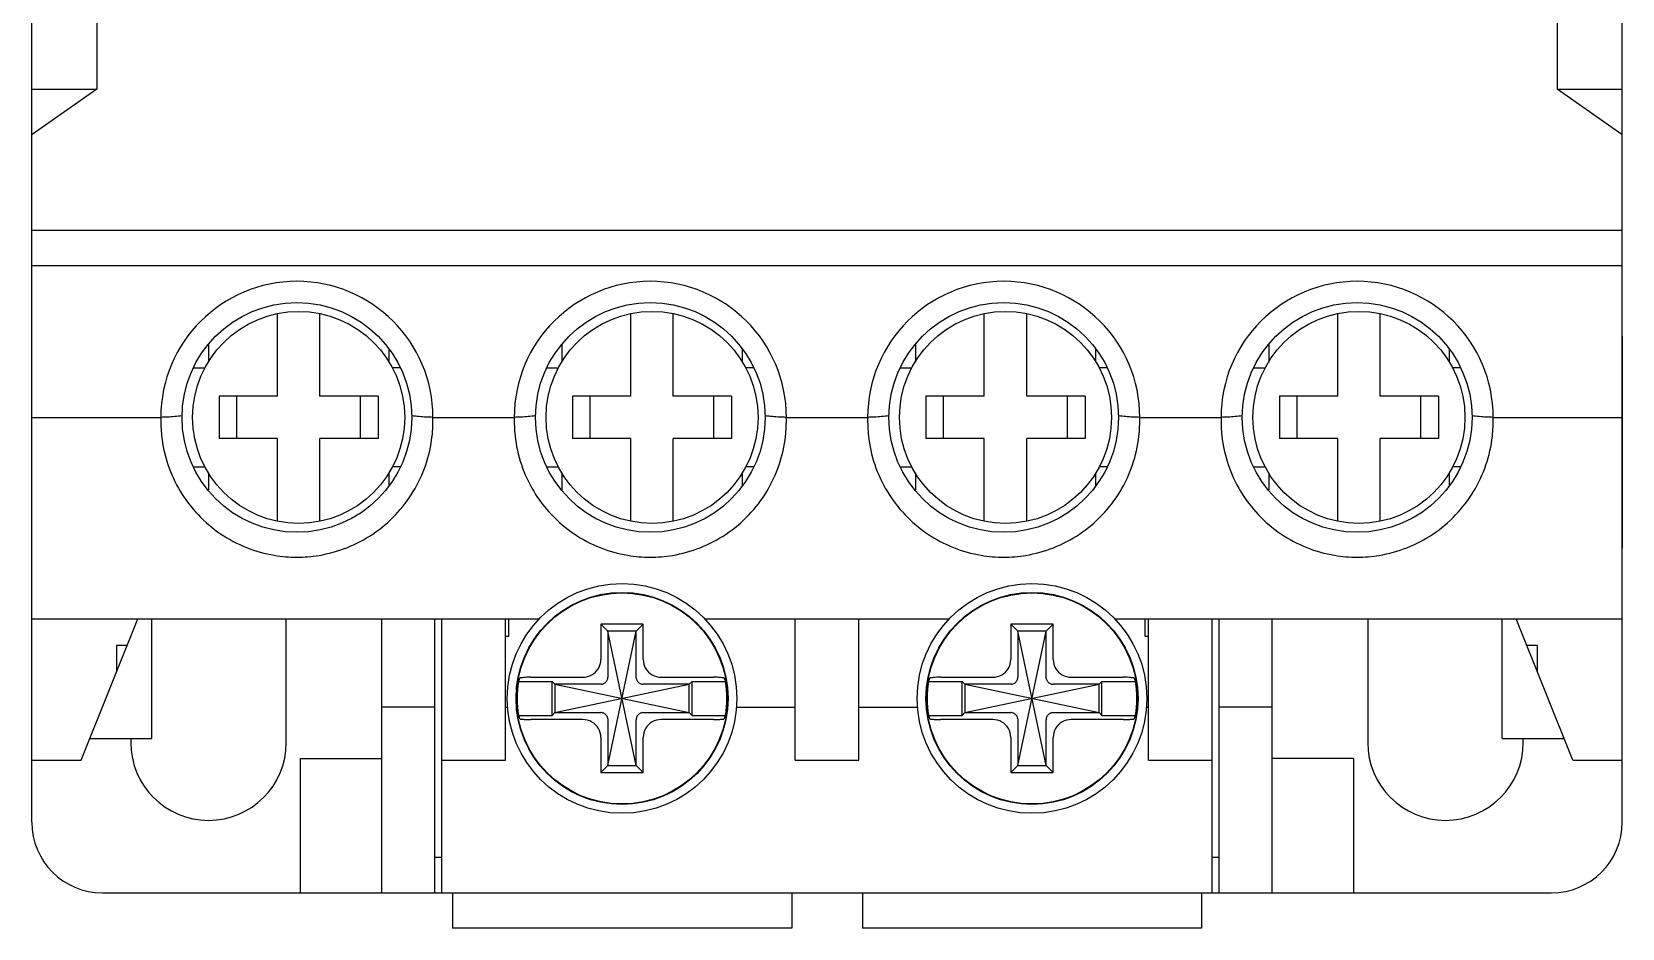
# Model space of a CAD drawing. Header units: millimetres. Extents: x -2525 to -2220, y -734 to -658.
# Drawn here: x -2525.47 to -2480.47, y -733.06 to -707.71 of the extents above; entities that cross this region are included whole.
import ezdxf

# ---------------------------------------------------------------- set-up
doc = ezdxf.new("R2010")
doc.units = ezdxf.units.MM

msp = doc.modelspace()

# ---------------------------------------------------------------- linework, layer by layer
at = {"linetype": 'Continuous'}
for p, q in [((-2525.473, -730.064), (-2525.473, -660.564)), ((-2480.473, -730.064), (-2480.473, -660.564)), ((-2525.473, -709.324), (-2523.635, -709.324)), ((-2523.635, -709.324), (-2525.459, -710.614)), ((-2482.312, -709.324), (-2480.473, -709.324)), ((-2480.488, -710.614), (-2482.312, -709.324)), ((-2525.473, -710.614), (-2525.459, -710.614)), ((-2480.488, -710.614), (-2480.473, -710.614)), ((-2525.473, -713.314), (-2480.473, -713.314)), ((-2525.473, -714.314), (-2480.473, -714.314)), ((-2518.523, -718.014), (-2518.523, -715.674)), ((-2517.323, -718.014), (-2517.323, -715.674)), ((-2508.523, -718.014), (-2508.523, -715.674)), ((-2507.323, -718.014), (-2507.323, -715.674)), ((-2498.523, -718.014), (-2498.523, -715.674)), ((-2497.323, -718.014), (-2497.323, -715.674)), ((-2488.523, -718.014), (-2488.523, -715.674)), ((-2487.323, -718.014), (-2487.323, -715.674)), ((-2520.473, -716.561), (-2520.473, -717.049)), ((-2515.373, -716.681), (-2515.373, -717.049)), ((-2510.473, -716.561), (-2510.473, -717.049)), ((-2505.373, -716.681), (-2505.373, -717.049)), ((-2500.473, -716.561), (-2500.473, -717.049)), ((-2495.373, -716.681), (-2495.373, -717.049)), ((-2490.473, -716.561), (-2490.473, -717.049)), ((-2485.373, -716.681), (-2485.373, -717.049)), ((-2520.895, -717.214), (-2520.573, -717.214)), ((-2515.052, -717.214), (-2515.274, -717.214)), ((-2510.895, -717.214), (-2510.573, -717.214)), ((-2505.052, -717.214), (-2505.274, -717.214)), ((-2500.895, -717.214), (-2500.573, -717.214)), ((-2495.052, -717.214), (-2495.274, -717.214)), ((-2490.895, -717.214), (-2490.573, -717.214)), ((-2485.052, -717.214), (-2485.274, -717.214)), ((-2518.523, -718.014), (-2520.173, -718.014)), ((-2520.173, -718.014), (-2520.173, -719.214)), ((-2519.673, -719.214), (-2519.673, -718.014)), ((-2515.673, -718.014), (-2517.323, -718.014)), ((-2516.173, -719.214), (-2516.173, -718.014)), ((-2515.673, -718.014), (-2515.673, -719.214)), ((-2508.523, -718.014), (-2510.173, -718.014)), ((-2510.173, -718.014), (-2510.173, -719.214)), ((-2509.673, -719.214), (-2509.673, -718.014)), ((-2505.673, -718.014), (-2507.323, -718.014)), ((-2506.173, -719.214), (-2506.173, -718.014)), ((-2505.673, -718.014), (-2505.673, -719.214)), ((-2498.523, -718.014), (-2500.173, -718.014)), ((-2500.173, -718.014), (-2500.173, -719.214)), ((-2499.673, -719.214), (-2499.673, -718.014)), ((-2495.673, -718.014), (-2497.323, -718.014)), ((-2496.173, -719.214), (-2496.173, -718.014)), ((-2495.673, -718.014), (-2495.673, -719.214)), ((-2488.523, -718.014), (-2490.173, -718.014)), ((-2490.173, -718.014), (-2490.173, -719.214)), ((-2489.673, -719.214), (-2489.673, -718.014)), ((-2485.673, -718.014), (-2487.323, -718.014)), ((-2486.173, -719.214), (-2486.173, -718.014)), ((-2485.673, -718.014), (-2485.673, -719.214)), ((-2525.473, -718.614), (-2521.823, -718.614)), ((-2514.123, -718.614), (-2511.823, -718.614)), ((-2504.123, -718.614), (-2501.823, -718.614)), ((-2494.123, -718.614), (-2491.823, -718.614)), ((-2484.123, -718.614), (-2480.473, -718.614)), ((-2518.523, -719.214), (-2520.173, -719.214)), ((-2518.523, -721.553), (-2518.523, -719.214)), ((-2515.673, -719.214), (-2517.323, -719.214)), ((-2517.323, -721.553), (-2517.323, -719.214)), ((-2508.523, -719.214), (-2510.173, -719.214)), ((-2508.523, -721.553), (-2508.523, -719.214)), ((-2505.673, -719.214), (-2507.323, -719.214)), ((-2507.323, -721.553), (-2507.323, -719.214)), ((-2498.523, -719.214), (-2500.173, -719.214)), ((-2498.523, -721.553), (-2498.523, -719.214)), ((-2495.673, -719.214), (-2497.323, -719.214)), ((-2497.323, -721.553), (-2497.323, -719.214)), ((-2488.523, -719.214), (-2490.173, -719.214)), ((-2488.523, -721.553), (-2488.523, -719.214)), ((-2485.673, -719.214), (-2487.323, -719.214)), ((-2487.323, -721.553), (-2487.323, -719.214)), ((-2520.891, -720.014), (-2520.573, -720.014)), ((-2520.473, -720.178), (-2520.473, -720.665)), ((-2515.373, -720.178), (-2515.373, -720.543)), ((-2515.055, -720.014), (-2515.274, -720.014)), ((-2510.891, -720.014), (-2510.573, -720.014)), ((-2510.473, -720.178), (-2510.473, -720.665)), ((-2505.373, -720.178), (-2505.373, -720.543)), ((-2505.055, -720.014), (-2505.274, -720.014)), ((-2500.891, -720.014), (-2500.573, -720.014)), ((-2500.473, -720.178), (-2500.473, -720.665)), ((-2495.373, -720.178), (-2495.373, -720.543)), ((-2495.055, -720.014), (-2495.274, -720.014)), ((-2490.891, -720.014), (-2490.573, -720.014)), ((-2490.473, -720.178), (-2490.473, -720.665)), ((-2485.373, -720.178), (-2485.373, -720.543)), ((-2485.055, -720.014), (-2485.274, -720.014)), ((-2525.473, -724.314), (-2511.119, -724.314)), ((-2524.073, -728.314), (-2522.473, -724.314)), ((-2522.073, -727.7), (-2522.073, -724.314)), ((-2518.273, -727.814), (-2518.273, -724.314)), ((-2515.573, -732.064), (-2515.573, -724.314)), ((-2514.073, -732.064), (-2514.073, -724.314)), ((-2513.873, -732.064), (-2513.873, -724.314)), ((-2512.073, -728.314), (-2512.073, -724.314)), ((-2511.973, -724.814), (-2511.973, -724.314)), ((-2508.173, -724.464), (-2509.373, -724.464)), ((-2509.173, -724.664), (-2509.373, -724.464)), ((-2509.373, -724.464), (-2509.373, -725.459)), ((-2508.373, -724.664), (-2508.173, -724.464)), ((-2508.173, -725.459), (-2508.173, -724.464)), ((-2506.428, -724.314), (-2499.519, -724.314)), ((-2503.873, -728.314), (-2503.873, -724.314)), ((-2502.073, -728.314), (-2502.073, -724.314)), ((-2496.573, -724.464), (-2497.773, -724.464)), ((-2497.573, -724.664), (-2497.773, -724.464)), ((-2497.773, -724.464), (-2497.773, -725.459)), ((-2496.773, -724.664), (-2496.573, -724.464)), ((-2496.573, -725.459), (-2496.573, -724.464)), ((-2494.828, -724.314), (-2480.473, -724.314)), ((-2493.973, -724.814), (-2493.973, -724.314)), ((-2493.873, -728.314), (-2493.873, -724.314)), ((-2492.073, -732.064), (-2492.073, -724.314)), ((-2491.873, -732.064), (-2491.873, -724.314)), ((-2490.373, -732.064), (-2490.373, -724.314)), ((-2487.673, -724.314), (-2487.673, -727.814)), ((-2483.873, -727.7), (-2483.873, -724.314)), ((-2481.873, -728.314), (-2483.473, -724.314)), ((-2511.973, -724.814), (-2512.073, -724.814)), ((-2508.373, -724.664), (-2509.173, -724.664)), ((-2508.373, -728.464), (-2509.173, -724.664)), ((-2509.173, -724.664), (-2509.173, -725.962)), ((-2509.173, -728.464), (-2508.373, -724.664)), ((-2508.373, -725.962), (-2508.373, -724.664)), ((-2496.773, -724.664), (-2497.573, -724.664)), ((-2496.773, -728.464), (-2497.573, -724.664)), ((-2497.573, -724.664), (-2497.573, -725.962)), ((-2497.573, -728.464), (-2496.773, -724.664)), ((-2496.773, -725.962), (-2496.773, -724.664)), ((-2493.873, -724.814), (-2493.973, -724.814)), ((-2522.773, -725.064), (-2523.073, -725.064)), ((-2523.073, -725.064), (-2523.073, -725.814)), ((-2482.873, -725.064), (-2483.173, -725.064)), ((-2482.873, -725.814), (-2482.873, -725.064)), ((-2511.703, -726.084), (-2510.753, -726.084)), ((-2511.357, -725.964), (-2509.878, -725.964)), ((-2510.673, -726.164), (-2510.753, -726.084)), ((-2510.753, -727.044), (-2510.753, -726.084)), ((-2509.375, -726.164), (-2510.673, -726.164)), ((-2510.673, -726.164), (-2506.873, -726.964)), ((-2510.673, -726.964), (-2506.873, -726.164)), ((-2510.673, -726.164), (-2510.673, -726.964)), ((-2506.873, -726.164), (-2508.171, -726.164)), ((-2507.668, -725.964), (-2506.189, -725.964)), ((-2506.873, -726.164), (-2506.793, -726.084)), ((-2506.873, -726.964), (-2506.873, -726.164)), ((-2506.793, -726.084), (-2505.844, -726.084)), ((-2506.793, -727.044), (-2506.793, -726.084)), ((-2500.103, -726.084), (-2499.153, -726.084)), ((-2499.757, -725.964), (-2498.278, -725.964)), ((-2499.073, -726.164), (-2499.153, -726.084)), ((-2499.153, -727.044), (-2499.153, -726.084)), ((-2499.073, -726.964), (-2495.273, -726.164)), ((-2497.775, -726.164), (-2499.073, -726.164)), ((-2499.073, -726.164), (-2495.273, -726.964)), ((-2499.073, -726.164), (-2499.073, -726.964)), ((-2495.273, -726.164), (-2496.571, -726.164)), ((-2496.068, -725.964), (-2494.589, -725.964)), ((-2495.273, -726.164), (-2495.193, -726.084)), ((-2495.273, -726.964), (-2495.273, -726.164)), ((-2495.193, -726.084), (-2494.244, -726.084)), ((-2495.193, -727.044), (-2495.193, -726.084)), ((-2514.073, -726.814), (-2515.573, -726.814)), ((-2512.073, -726.814), (-2512.014, -726.814)), ((-2511.703, -727.044), (-2510.753, -727.044)), ((-2509.878, -727.164), (-2511.357, -727.164)), ((-2510.673, -726.964), (-2510.753, -727.044)), ((-2510.673, -726.964), (-2509.375, -726.964)), ((-2509.173, -727.166), (-2509.173, -728.464)), ((-2508.373, -728.464), (-2508.373, -727.166)), ((-2508.171, -726.964), (-2506.873, -726.964)), ((-2506.189, -727.164), (-2507.668, -727.164)), ((-2506.873, -726.964), (-2506.793, -727.044)), ((-2506.793, -727.044), (-2505.844, -727.044)), ((-2505.533, -726.814), (-2503.873, -726.814)), ((-2502.073, -726.814), (-2500.414, -726.814)), ((-2500.103, -727.044), (-2499.153, -727.044)), ((-2498.278, -727.164), (-2499.757, -727.164)), ((-2499.073, -726.964), (-2499.153, -727.044)), ((-2499.073, -726.964), (-2497.775, -726.964)), ((-2497.573, -727.166), (-2497.573, -728.464)), ((-2496.773, -728.464), (-2496.773, -727.166)), ((-2496.571, -726.964), (-2495.273, -726.964)), ((-2494.589, -727.164), (-2496.068, -727.164)), ((-2495.273, -726.964), (-2495.193, -727.044)), ((-2495.193, -727.044), (-2494.244, -727.044)), ((-2493.933, -726.814), (-2493.873, -726.814)), ((-2490.373, -726.814), (-2491.873, -726.814)), ((-2523.827, -727.7), (-2522.073, -727.7)), ((-2522.673, -727.7), (-2522.673, -727.814)), ((-2509.373, -727.669), (-2509.373, -728.664)), ((-2508.173, -728.664), (-2508.173, -727.669)), ((-2497.773, -727.669), (-2497.773, -728.664)), ((-2496.573, -728.664), (-2496.573, -727.669)), ((-2483.873, -727.7), (-2482.12, -727.7)), ((-2483.273, -727.814), (-2483.273, -727.7)), ((-2525.473, -728.314), (-2524.073, -728.314)), ((-2517.873, -728.264), (-2515.573, -728.264)), ((-2517.873, -732.064), (-2517.873, -728.264)), ((-2513.873, -728.314), (-2512.073, -728.314)), ((-2509.173, -728.464), (-2509.373, -728.664)), ((-2509.173, -728.464), (-2508.373, -728.464)), ((-2508.373, -728.464), (-2508.173, -728.664)), ((-2503.873, -728.314), (-2502.073, -728.314)), ((-2497.573, -728.464), (-2497.773, -728.664)), ((-2497.573, -728.464), (-2496.773, -728.464)), ((-2496.773, -728.464), (-2496.573, -728.664)), ((-2493.873, -728.314), (-2492.073, -728.314)), ((-2488.073, -728.264), (-2490.373, -728.264)), ((-2488.073, -728.264), (-2488.073, -732.064)), ((-2481.873, -728.314), (-2480.473, -728.314)), ((-2509.373, -728.664), (-2508.173, -728.664)), ((-2497.773, -728.664), (-2496.573, -728.664)), ((-2513.873, -731.064), (-2514.073, -731.064)), ((-2491.873, -731.064), (-2492.073, -731.064)), ((-2523.473, -732.064), (-2482.473, -732.064)), ((-2513.573, -732.064), (-2513.573, -733.064)), ((-2503.973, -732.064), (-2503.973, -733.064)), ((-2501.973, -732.064), (-2501.973, -733.064)), ((-2492.373, -732.064), (-2492.373, -733.064)), ((-2503.973, -733.064), (-2513.573, -733.064)), ((-2492.373, -733.064), (-2501.973, -733.064))]:
    msp.add_line(p, q, dxfattribs=at)
at = {"color": 7, "linetype": 'Continuous'}
for p, q in [((-2480.473, -710.314), (-2480.473, -680.314)), ((-2523.635, -705.414), (-2523.635, -709.324)), ((-2482.312, -705.414), (-2482.312, -709.324)), ((-2480.473, -711.314), (-2480.473, -710.314)), ((-2480.473, -716.314), (-2480.473, -711.314)), ((-2480.473, -716.314), (-2480.473, -722.314)), ((-2480.473, -725.814), (-2480.473, -722.314)), ((-2480.473, -726.114), (-2480.473, -725.814)), ((-2480.473, -726.814), (-2480.473, -726.114))]:
    msp.add_line(p, q, dxfattribs=at)
at = {"linetype": 'Continuous'}
for centre, radius in [((-2517.973, -718.614), 3.25), ((-2507.973, -718.614), 3.25), ((-2497.973, -718.614), 3.25), ((-2487.973, -718.614), 3.25), ((-2517.923, -718.614), 3), ((-2507.923, -718.614), 3), ((-2497.923, -718.614), 3), ((-2487.923, -718.614), 3), ((-2508.773, -726.564), 3.25), ((-2508.773, -726.564), 3), ((-2508.773, -726.564), 2.986), ((-2497.173, -726.564), 3.25), ((-2497.173, -726.564), 3), ((-2497.173, -726.564), 2.986)]:
    msp.add_circle(centre, radius, dxfattribs=at)
for centre, radius, start, end in [((-2517.973, -718.614), 3.85, 0, 180), ((-2507.973, -718.614), 3.85, 0, 180), ((-2497.973, -718.614), 3.85, 0, 180), ((-2487.973, -718.614), 3.85, 0, 180), ((-2508.773, -726.564), 2.969, 170.6948, 189.3052), ((-2508.773, -726.564), 2.969, 350.6948, 9.3052), ((-2497.173, -726.564), 2.969, 170.6948, 189.3052), ((-2497.173, -726.564), 2.969, 350.6948, 9.3052), ((-2520.473, -727.814), 2.2, 180, 0), ((-2485.473, -727.814), 2.2, 180, 0), ((-2523.473, -730.064), 2, 180, 270), ((-2482.473, -730.064), 2, 270, 0)]:
    msp.add_arc(centre, radius, start, end, dxfattribs=at)
for points, knots in [([(-2521.822, -718.614), (-2521.824, -718.7), (-2521.823, -718.873), (-2521.79, -719.324), (-2521.651, -719.956), (-2521.298, -720.718), (-2520.79, -721.387), (-2520.149, -721.931), (-2519.412, -722.321), (-2518.672, -722.527), (-2518.187, -722.568), (-2517.973, -722.568)], [0, 0, 0, 0, 0.259515, 0.518792, 1.354364, 2.184854, 3.018045, 3.856045, 4.687633, 5.500085, 6.141241, 6.141241, 6.141241, 6.141241]), ([(-2521.223, -718.569), (-2521.292, -718.576), (-2521.427, -718.588), (-2521.626, -718.61), (-2521.759, -718.609), (-2521.823, -718.614)], [0, 0, 0, 0, 0.2065632, 0.4071657, 0.602116, 0.602116, 0.602116, 0.602116]), ([(-2517.973, -722.568), (-2517.764, -722.568), (-2517.282, -722.528), (-2516.546, -722.325), (-2515.808, -721.938), (-2515.165, -721.396), (-2514.655, -720.728), (-2514.3, -719.968), (-2514.158, -719.334), (-2514.124, -718.879), (-2514.123, -718.702), (-2514.125, -718.614)], [0, 0, 0, 0, 0.629311, 1.441717, 2.273262, 3.111221, 3.944368, 4.774815, 5.610361, 5.875698, 6.141277, 6.141277, 6.141277, 6.141277]), ([(-2514.123, -718.614), (-2514.188, -718.609), (-2514.32, -718.61), (-2514.52, -718.588), (-2514.655, -718.576), (-2514.724, -718.569)], [0, 0, 0, 0, 0.194646, 0.3953143, 0.6021111, 0.6021111, 0.6021111, 0.6021111]), ([(-2511.822, -718.614), (-2511.824, -718.7), (-2511.823, -718.873), (-2511.79, -719.324), (-2511.651, -719.956), (-2511.298, -720.718), (-2510.79, -721.387), (-2510.149, -721.931), (-2509.412, -722.321), (-2508.672, -722.527), (-2508.187, -722.568), (-2507.973, -722.568)], [0, 0, 0, 0, 0.259515, 0.518792, 1.354364, 2.184854, 3.018045, 3.856045, 4.687633, 5.500085, 6.141241, 6.141241, 6.141241, 6.141241]), ([(-2511.223, -718.569), (-2511.292, -718.576), (-2511.427, -718.588), (-2511.626, -718.61), (-2511.759, -718.609), (-2511.823, -718.614)], [0, 0, 0, 0, 0.2065632, 0.4071657, 0.602116, 0.602116, 0.602116, 0.602116]), ([(-2507.973, -722.568), (-2507.764, -722.568), (-2507.282, -722.528), (-2506.546, -722.325), (-2505.808, -721.938), (-2505.165, -721.396), (-2504.655, -720.728), (-2504.3, -719.968), (-2504.158, -719.334), (-2504.124, -718.879), (-2504.123, -718.702), (-2504.125, -718.614)], [0, 0, 0, 0, 0.629311, 1.441717, 2.273262, 3.111221, 3.944368, 4.774815, 5.610361, 5.875698, 6.141277, 6.141277, 6.141277, 6.141277]), ([(-2504.123, -718.614), (-2504.188, -718.609), (-2504.32, -718.61), (-2504.52, -718.588), (-2504.655, -718.576), (-2504.724, -718.569)], [0, 0, 0, 0, 0.194646, 0.3953143, 0.6021111, 0.6021111, 0.6021111, 0.6021111]), ([(-2501.822, -718.614), (-2501.824, -718.7), (-2501.823, -718.873), (-2501.79, -719.324), (-2501.651, -719.956), (-2501.298, -720.718), (-2500.79, -721.387), (-2500.149, -721.931), (-2499.412, -722.321), (-2498.672, -722.527), (-2498.187, -722.568), (-2497.973, -722.568)], [0, 0, 0, 0, 0.259515, 0.518792, 1.354364, 2.184854, 3.018045, 3.856045, 4.687633, 5.500085, 6.141241, 6.141241, 6.141241, 6.141241]), ([(-2501.223, -718.569), (-2501.292, -718.576), (-2501.427, -718.588), (-2501.626, -718.61), (-2501.759, -718.609), (-2501.823, -718.614)], [0, 0, 0, 0, 0.2065632, 0.4071657, 0.602116, 0.602116, 0.602116, 0.602116]), ([(-2497.973, -722.568), (-2497.764, -722.568), (-2497.282, -722.528), (-2496.546, -722.325), (-2495.808, -721.938), (-2495.165, -721.396), (-2494.655, -720.728), (-2494.3, -719.968), (-2494.158, -719.334), (-2494.124, -718.879), (-2494.123, -718.702), (-2494.125, -718.614)], [0, 0, 0, 0, 0.629311, 1.441717, 2.273262, 3.111221, 3.944368, 4.774815, 5.610361, 5.875698, 6.141277, 6.141277, 6.141277, 6.141277]), ([(-2494.123, -718.614), (-2494.188, -718.609), (-2494.32, -718.61), (-2494.52, -718.588), (-2494.655, -718.576), (-2494.724, -718.569)], [0, 0, 0, 0, 0.194646, 0.3953143, 0.6021111, 0.6021111, 0.6021111, 0.6021111]), ([(-2491.822, -718.614), (-2491.824, -718.7), (-2491.823, -718.873), (-2491.79, -719.324), (-2491.651, -719.956), (-2491.298, -720.718), (-2490.79, -721.387), (-2490.149, -721.931), (-2489.412, -722.321), (-2488.672, -722.527), (-2488.187, -722.568), (-2487.973, -722.568)], [0, 0, 0, 0, 0.259515, 0.518792, 1.354364, 2.184854, 3.018045, 3.856045, 4.687633, 5.500085, 6.141241, 6.141241, 6.141241, 6.141241]), ([(-2491.223, -718.569), (-2491.292, -718.576), (-2491.427, -718.588), (-2491.626, -718.61), (-2491.759, -718.609), (-2491.823, -718.614)], [0, 0, 0, 0, 0.2065632, 0.4071657, 0.602116, 0.602116, 0.602116, 0.602116]), ([(-2487.973, -722.568), (-2487.764, -722.568), (-2487.282, -722.528), (-2486.546, -722.325), (-2485.808, -721.938), (-2485.165, -721.396), (-2484.655, -720.728), (-2484.3, -719.968), (-2484.158, -719.334), (-2484.124, -718.879), (-2484.123, -718.702), (-2484.125, -718.614)], [0, 0, 0, 0, 0.629311, 1.441717, 2.273262, 3.111221, 3.944368, 4.774815, 5.610361, 5.875698, 6.141277, 6.141277, 6.141277, 6.141277]), ([(-2484.123, -718.614), (-2484.188, -718.609), (-2484.32, -718.61), (-2484.52, -718.588), (-2484.655, -718.576), (-2484.724, -718.569)], [0, 0, 0, 0, 0.194646, 0.3953143, 0.6021111, 0.6021111, 0.6021111, 0.6021111]), ([(-2509.878, -725.964), (-2509.791, -725.964), (-2509.613, -725.919), (-2509.418, -725.725), (-2509.373, -725.547), (-2509.373, -725.459)], [0, 0, 0, 0, 0.2631051, 0.5226062, 0.7862191, 0.7862191, 0.7862191, 0.7862191]), ([(-2508.173, -725.459), (-2508.173, -725.546), (-2508.128, -725.725), (-2507.935, -725.919), (-2507.756, -725.964), (-2507.668, -725.964)], [0, 0, 0, 0, 0.2631621, 0.5225616, 0.7862192, 0.7862192, 0.7862192, 0.7862192]), ([(-2498.278, -725.964), (-2498.191, -725.964), (-2498.013, -725.919), (-2497.818, -725.725), (-2497.773, -725.547), (-2497.773, -725.459)], [0, 0, 0, 0, 0.2631051, 0.5226062, 0.7862191, 0.7862191, 0.7862191, 0.7862191]), ([(-2496.573, -725.459), (-2496.573, -725.546), (-2496.528, -725.725), (-2496.335, -725.919), (-2496.156, -725.964), (-2496.068, -725.964)], [0, 0, 0, 0, 0.2631621, 0.5225616, 0.7862192, 0.7862192, 0.7862192, 0.7862192]), ([(-2511.671, -725.993), (-2511.674, -726.003), (-2511.682, -726.023), (-2511.692, -726.053), (-2511.699, -726.074), (-2511.703, -726.084)], [0, 0, 0, 0, 0.03206305, 0.06410962, 0.09614328, 0.09614328, 0.09614328, 0.09614328]), ([(-2511.357, -725.964), (-2511.409, -725.964), (-2511.503, -725.963), (-2511.594, -725.98), (-2511.665, -725.978), (-2511.671, -725.993)], [0, 0, 0, 0, 0.1532713, 0.2685235, 0.3159476, 0.3159476, 0.3159476, 0.3159476]), ([(-2509.351, -726.162), (-2509.354, -726.162), (-2509.359, -726.163), (-2509.367, -726.164), (-2509.373, -726.164), (-2509.375, -726.164)], [0, 0, 0, 0, 0.00795589, 0.01605689, 0.02427723, 0.02427723, 0.02427723, 0.02427723]), ([(-2509.351, -726.162), (-2509.322, -726.158), (-2509.265, -726.136), (-2509.201, -726.072), (-2509.179, -726.015), (-2509.175, -725.986)], [0, 0, 0, 0, 0.0874412, 0.1770622, 0.2645034, 0.2645034, 0.2645034, 0.2645034]), ([(-2509.175, -725.986), (-2509.175, -725.983), (-2509.174, -725.978), (-2509.174, -725.97), (-2509.173, -725.964), (-2509.173, -725.962)], [0, 0, 0, 0, 0.00795589, 0.01605689, 0.02427723, 0.02427723, 0.02427723, 0.02427723]), ([(-2508.372, -725.986), (-2508.372, -725.983), (-2508.373, -725.978), (-2508.373, -725.97), (-2508.373, -725.964), (-2508.373, -725.962)], [0, 0, 0, 0, 0.00795589, 0.01605689, 0.02427723, 0.02427723, 0.02427723, 0.02427723]), ([(-2508.372, -725.986), (-2508.368, -726.015), (-2508.346, -726.072), (-2508.282, -726.136), (-2508.224, -726.158), (-2508.196, -726.162)], [0, 0, 0, 0, 0.0874412, 0.1770622, 0.2645034, 0.2645034, 0.2645034, 0.2645034]), ([(-2508.196, -726.162), (-2508.193, -726.162), (-2508.188, -726.163), (-2508.18, -726.164), (-2508.174, -726.164), (-2508.171, -726.164)], [0, 0, 0, 0, 0.00795589, 0.01605689, 0.02427723, 0.02427723, 0.02427723, 0.02427723]), ([(-2505.876, -725.993), (-2505.882, -725.978), (-2505.953, -725.98), (-2506.044, -725.963), (-2506.138, -725.964), (-2506.189, -725.964)], [0, 0, 0, 0, 0.0474242, 0.1626764, 0.3159476, 0.3159476, 0.3159476, 0.3159476]), ([(-2505.844, -726.084), (-2505.847, -726.074), (-2505.854, -726.053), (-2505.865, -726.023), (-2505.872, -726.003), (-2505.876, -725.993)], [0, 0, 0, 0, 0.03203366, 0.06408023, 0.09614328, 0.09614328, 0.09614328, 0.09614328]), ([(-2500.071, -725.993), (-2500.074, -726.003), (-2500.082, -726.023), (-2500.092, -726.053), (-2500.099, -726.074), (-2500.103, -726.084)], [0, 0, 0, 0, 0.03206305, 0.06410962, 0.09614328, 0.09614328, 0.09614328, 0.09614328]), ([(-2499.757, -725.964), (-2499.809, -725.964), (-2499.903, -725.963), (-2499.994, -725.98), (-2500.065, -725.978), (-2500.071, -725.993)], [0, 0, 0, 0, 0.1532713, 0.2685235, 0.3159476, 0.3159476, 0.3159476, 0.3159476]), ([(-2497.751, -726.162), (-2497.754, -726.162), (-2497.759, -726.163), (-2497.767, -726.164), (-2497.773, -726.164), (-2497.775, -726.164)], [0, 0, 0, 0, 0.00795589, 0.01605689, 0.02427723, 0.02427723, 0.02427723, 0.02427723]), ([(-2497.751, -726.162), (-2497.722, -726.158), (-2497.665, -726.136), (-2497.601, -726.072), (-2497.579, -726.015), (-2497.575, -725.986)], [0, 0, 0, 0, 0.0874412, 0.1770622, 0.2645034, 0.2645034, 0.2645034, 0.2645034]), ([(-2497.575, -725.986), (-2497.575, -725.983), (-2497.574, -725.978), (-2497.574, -725.97), (-2497.573, -725.964), (-2497.573, -725.962)], [0, 0, 0, 0, 0.00795589, 0.01605689, 0.02427723, 0.02427723, 0.02427723, 0.02427723]), ([(-2496.772, -725.986), (-2496.772, -725.983), (-2496.773, -725.978), (-2496.773, -725.97), (-2496.773, -725.964), (-2496.773, -725.962)], [0, 0, 0, 0, 0.00795589, 0.01605689, 0.02427723, 0.02427723, 0.02427723, 0.02427723]), ([(-2496.772, -725.986), (-2496.768, -726.015), (-2496.746, -726.072), (-2496.682, -726.136), (-2496.624, -726.158), (-2496.596, -726.162)], [0, 0, 0, 0, 0.0874412, 0.1770622, 0.2645034, 0.2645034, 0.2645034, 0.2645034]), ([(-2496.596, -726.162), (-2496.593, -726.162), (-2496.588, -726.163), (-2496.58, -726.164), (-2496.574, -726.164), (-2496.571, -726.164)], [0, 0, 0, 0, 0.00795589, 0.01605689, 0.02427723, 0.02427723, 0.02427723, 0.02427723]), ([(-2494.276, -725.993), (-2494.282, -725.978), (-2494.353, -725.98), (-2494.444, -725.963), (-2494.538, -725.964), (-2494.589, -725.964)], [0, 0, 0, 0, 0.0474242, 0.1626764, 0.3159476, 0.3159476, 0.3159476, 0.3159476]), ([(-2494.244, -726.084), (-2494.247, -726.074), (-2494.254, -726.053), (-2494.265, -726.023), (-2494.272, -726.003), (-2494.276, -725.993)], [0, 0, 0, 0, 0.03203366, 0.06408023, 0.09614328, 0.09614328, 0.09614328, 0.09614328]), ([(-2511.703, -727.044), (-2511.699, -727.054), (-2511.692, -727.074), (-2511.682, -727.104), (-2511.674, -727.124), (-2511.671, -727.134)], [0, 0, 0, 0, 0.03203366, 0.06408023, 0.09614328, 0.09614328, 0.09614328, 0.09614328]), ([(-2511.671, -727.134), (-2511.665, -727.149), (-2511.594, -727.147), (-2511.503, -727.165), (-2511.409, -727.164), (-2511.357, -727.164)], [0, 0, 0, 0, 0.0474242, 0.1626764, 0.3159476, 0.3159476, 0.3159476, 0.3159476]), ([(-2509.373, -727.669), (-2509.373, -727.581), (-2509.418, -727.403), (-2509.612, -727.209), (-2509.79, -727.164), (-2509.878, -727.164)], [0, 0, 0, 0, 0.2631621, 0.5225616, 0.7862192, 0.7862192, 0.7862192, 0.7862192]), ([(-2509.351, -726.965), (-2509.354, -726.965), (-2509.359, -726.964), (-2509.367, -726.964), (-2509.373, -726.964), (-2509.375, -726.964)], [0, 0, 0, 0, 0.00795589, 0.01605689, 0.02427723, 0.02427723, 0.02427723, 0.02427723]), ([(-2509.175, -727.141), (-2509.179, -727.113), (-2509.201, -727.055), (-2509.265, -726.992), (-2509.322, -726.969), (-2509.351, -726.965)], [0, 0, 0, 0, 0.0874412, 0.1770622, 0.2645034, 0.2645034, 0.2645034, 0.2645034]), ([(-2509.175, -727.141), (-2509.175, -727.144), (-2509.174, -727.149), (-2509.174, -727.157), (-2509.173, -727.163), (-2509.173, -727.166)], [0, 0, 0, 0, 0.00795589, 0.01605689, 0.02427723, 0.02427723, 0.02427723, 0.02427723]), ([(-2508.372, -727.141), (-2508.372, -727.144), (-2508.373, -727.149), (-2508.373, -727.157), (-2508.373, -727.163), (-2508.373, -727.166)], [0, 0, 0, 0, 0.00795589, 0.01605689, 0.02427723, 0.02427723, 0.02427723, 0.02427723]), ([(-2508.196, -726.965), (-2508.224, -726.969), (-2508.282, -726.992), (-2508.346, -727.055), (-2508.368, -727.113), (-2508.372, -727.141)], [0, 0, 0, 0, 0.0874412, 0.1770622, 0.2645034, 0.2645034, 0.2645034, 0.2645034]), ([(-2508.196, -726.965), (-2508.193, -726.965), (-2508.188, -726.964), (-2508.18, -726.964), (-2508.174, -726.964), (-2508.171, -726.964)], [0, 0, 0, 0, 0.00795589, 0.01605689, 0.02427723, 0.02427723, 0.02427723, 0.02427723]), ([(-2507.668, -727.164), (-2507.756, -727.164), (-2507.934, -727.209), (-2508.128, -727.402), (-2508.173, -727.581), (-2508.173, -727.669)], [0, 0, 0, 0, 0.2632141, 0.522521, 0.7862193, 0.7862193, 0.7862193, 0.7862193]), ([(-2506.189, -727.164), (-2506.138, -727.164), (-2506.044, -727.165), (-2505.953, -727.147), (-2505.882, -727.149), (-2505.876, -727.134)], [0, 0, 0, 0, 0.1532713, 0.2685235, 0.3159476, 0.3159476, 0.3159476, 0.3159476]), ([(-2505.876, -727.134), (-2505.872, -727.124), (-2505.865, -727.104), (-2505.854, -727.074), (-2505.847, -727.054), (-2505.844, -727.044)], [0, 0, 0, 0, 0.03206305, 0.06410962, 0.09614328, 0.09614328, 0.09614328, 0.09614328]), ([(-2500.103, -727.044), (-2500.099, -727.054), (-2500.092, -727.074), (-2500.082, -727.104), (-2500.074, -727.124), (-2500.071, -727.134)], [0, 0, 0, 0, 0.03203366, 0.06408023, 0.09614328, 0.09614328, 0.09614328, 0.09614328]), ([(-2500.071, -727.134), (-2500.065, -727.149), (-2499.994, -727.147), (-2499.903, -727.165), (-2499.809, -727.164), (-2499.757, -727.164)], [0, 0, 0, 0, 0.0474242, 0.1626764, 0.3159476, 0.3159476, 0.3159476, 0.3159476]), ([(-2497.773, -727.669), (-2497.773, -727.581), (-2497.818, -727.403), (-2498.012, -727.209), (-2498.19, -727.164), (-2498.278, -727.164)], [0, 0, 0, 0, 0.2631621, 0.5225616, 0.7862192, 0.7862192, 0.7862192, 0.7862192]), ([(-2497.751, -726.965), (-2497.754, -726.965), (-2497.759, -726.964), (-2497.767, -726.964), (-2497.773, -726.964), (-2497.775, -726.964)], [0, 0, 0, 0, 0.00795589, 0.01605689, 0.02427723, 0.02427723, 0.02427723, 0.02427723]), ([(-2497.575, -727.141), (-2497.579, -727.113), (-2497.601, -727.055), (-2497.665, -726.992), (-2497.722, -726.969), (-2497.751, -726.965)], [0, 0, 0, 0, 0.0874412, 0.1770622, 0.2645034, 0.2645034, 0.2645034, 0.2645034]), ([(-2497.575, -727.141), (-2497.575, -727.144), (-2497.574, -727.149), (-2497.574, -727.157), (-2497.573, -727.163), (-2497.573, -727.166)], [0, 0, 0, 0, 0.00795589, 0.01605689, 0.02427723, 0.02427723, 0.02427723, 0.02427723]), ([(-2496.772, -727.141), (-2496.772, -727.144), (-2496.773, -727.149), (-2496.773, -727.157), (-2496.773, -727.163), (-2496.773, -727.166)], [0, 0, 0, 0, 0.00795589, 0.01605689, 0.02427723, 0.02427723, 0.02427723, 0.02427723]), ([(-2496.596, -726.965), (-2496.624, -726.969), (-2496.682, -726.992), (-2496.746, -727.055), (-2496.768, -727.113), (-2496.772, -727.141)], [0, 0, 0, 0, 0.0874412, 0.1770622, 0.2645034, 0.2645034, 0.2645034, 0.2645034]), ([(-2496.596, -726.965), (-2496.593, -726.965), (-2496.588, -726.964), (-2496.58, -726.964), (-2496.574, -726.964), (-2496.571, -726.964)], [0, 0, 0, 0, 0.00795589, 0.01605689, 0.02427723, 0.02427723, 0.02427723, 0.02427723]), ([(-2496.068, -727.164), (-2496.156, -727.164), (-2496.334, -727.209), (-2496.528, -727.402), (-2496.573, -727.581), (-2496.573, -727.669)], [0, 0, 0, 0, 0.2632141, 0.522521, 0.7862193, 0.7862193, 0.7862193, 0.7862193]), ([(-2494.589, -727.164), (-2494.538, -727.164), (-2494.444, -727.165), (-2494.353, -727.147), (-2494.282, -727.149), (-2494.276, -727.134)], [0, 0, 0, 0, 0.1532713, 0.2685235, 0.3159476, 0.3159476, 0.3159476, 0.3159476]), ([(-2494.276, -727.134), (-2494.272, -727.124), (-2494.265, -727.104), (-2494.254, -727.074), (-2494.247, -727.054), (-2494.244, -727.044)], [0, 0, 0, 0, 0.03206305, 0.06410962, 0.09614328, 0.09614328, 0.09614328, 0.09614328])]:
    msp.add_open_spline(points, degree=3, knots=knots, dxfattribs=at)

doc.saveas('drawing.dxf')
